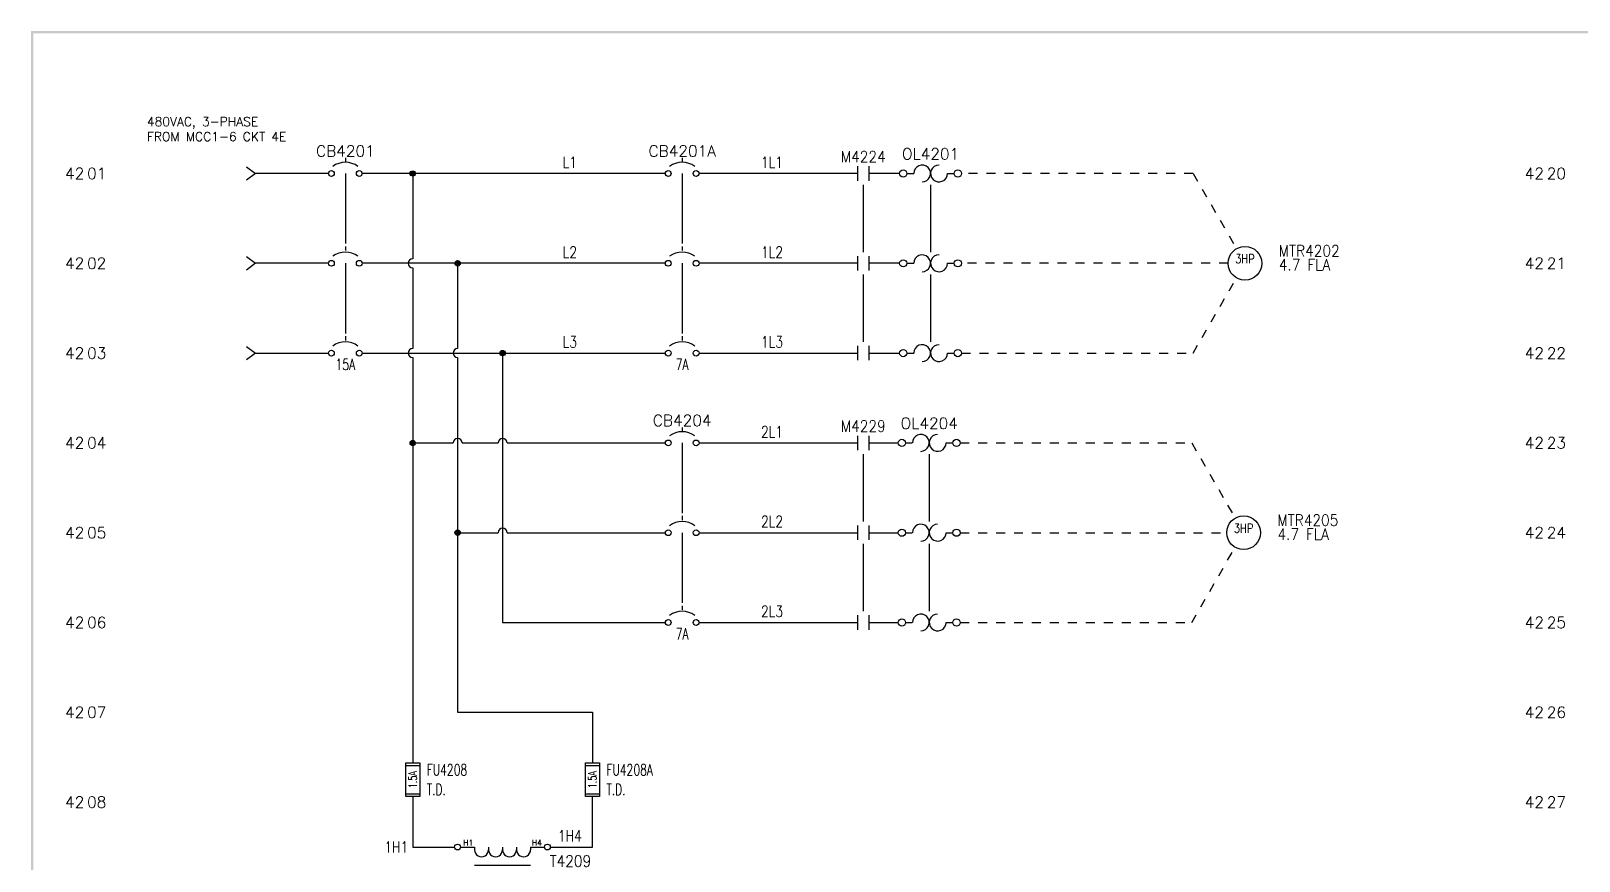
# Model space of a CAD drawing. Header units: inches. Extents: x -0.1 to 33.9, y -0.2 to 22.6.
# Drawn here: x 0 to 17.23, y 13.34 to 22.59 of the extents above; entities that cross this region are included whole.
import ezdxf
from ezdxf.enums import TextEntityAlignment as Align

# ---------------------------------------------------------------- set-up
doc = ezdxf.new("R2010")
doc.units = ezdxf.units.IN
doc.header["$LTSCALE"] = 0.5
doc.header["$MEASUREMENT"] = 0
doc.linetypes.add('HIDDEN2', pattern=[0.1875, 0.125, -0.0625])
for name, color, linetype in [('BRN_', 7, 'Continuous'), ('DESC', 150, 'Continuous'), ('GRY_', 7, 'Continuous'), ('LINK', 9, 'Continuous'), ('MISC', 7, 'Continuous'), ('SYMS', 7, 'Continuous'), ('TAGS', 150, 'Continuous'), ('TERMS', 123, 'Continuous'), ('WIREFIXED', 7, 'Continuous'), ('WIRES', 7, 'Continuous')]:
    doc.layers.add(name, color=color, linetype=linetype)
doc.styles.get("Standard").update_dxf_attribs({"font": 'romans.shx'})
doc.styles.add('WD', font='romans.shx')

# ---------------------------------------------------------------- blocks, each defined once
blk = doc.blocks.new('S&L Title Block V2')
at = {"color": 2}
for points in [[(0, 22.587), (0.025, 22.562), (33.9, 22.587), (33.875, 22.562)], [(0, 0), (0.025, 0.025), (0, 22.587), (0.025, 22.562)]]:
    blk.add_trace(points, dxfattribs=at)
for tag, height, p in [('TITLE#1', 0.15, (31.11, 1.739)), ('TITLE#2', 0.1, (31.129, 1.58))]:
    blk.add_attdef(tag, text='', height=height).set_placement(p, align=Align.CENTER)
for tag, p, height in [('DRAWNBY', (28.968, 0.735), 0.1), ('SCALE', (30.644, 0.731), 0.1), ('CHKBY', (28.975, 0.429), 0.1), ('DATE', (30.653, 0.449), 0.1), ('SH#', (32.993, 0.197), 0.125)]:
    blk.add_attdef(tag, p, '', height=height)
blk.add_attdef('JOB#', text='', height=0.125).set_placement((32.83, 0.195), align=Align.RIGHT)
at = {"flags": 9}
blk.add_attdef('WD_TB', (0, 0), '', height=0.1, dxfattribs=at)
blk = doc.blocks.new('HMS21')
at = {"linetype": 'Continuous'}
for p, q in [((-0.062, 0.08), (-0.062, -0.08)), ((0.062, 0.08), (0.062, -0.08))]:
    blk.add_line(p, q, dxfattribs=at)
at = {"style": 'WD'}
for tag, width, p in [('INST', 0.7, (0, 0.451)), ('LOC', 0.7, (0, 0.281)), ('TAG2', 0.9, (0, 0.125)), ('DESC1', 0.7, (0, -0.454)), ('XREF', 0.7, (0, -0.297)), ('DESC2', 0.7, (0, -0.61)), ('DESC3', 0.7, (0, -0.766))]:
    blk.add_attdef(tag, text='', height=0.125, dxfattribs=dict(at, width=width)).set_placement(p, align=Align.CENTER)
for tag, p, height, flags in [('X4TERM01', (-0.062, 0), 0.0125, 1), ('X1TERM02', (0.062, 0), 0.0125, 1), ('FAMILY', (0.097, 0.053), 0.01, 9), ('CONTACT', (0.097, 0.036), 0.01, 1)]:
    blk.add_attdef(tag, p, '', height=height, dxfattribs=dict(at, flags=flags))
for tag, p in [('X2LINK', (0, 0.125)), ('X8LINK', (0, -0.125))]:
    blk.add_attdef(tag, p, '', height=0.01, dxfattribs=at)
at = {"linetype": 'Continuous', "style": 'WD', "flags": 8}
blk.add_attdef('TERM01', text='', height=0.125, dxfattribs=at).set_placement((-0.125, -0.031), align=Align.TOP_RIGHT)
blk.add_attdef('TERM02', text='', height=0.125, dxfattribs=at).set_placement((0.125, -0.031), align=Align.TOP_LEFT)
blk = doc.blocks.new('HMO13')
blk.add_circle((0, 0), 0.188)
at = {"style": 'WD'}
for tag, p, width in [('INST', (0.381, 0.403), 0.7), ('LOC', (0.381, 0.234), 0.7), ('TAG1', (0.375, 0.077), 0.9), ('DESC1', (0.376, -0.079), 0.9), ('DESC2', (0.376, -0.235), 0.9), ('DESC3', (0.376, -0.391), 0.9), ('RATING3', (0.375, -0.548), 0.8), ('RATING4', (0.375, -0.704), 0.8), ('WDTAGALT', (0.375, -0.875), 0.7)]:
    blk.add_attdef(tag, p, '', height=0.125, dxfattribs=dict(at, width=width))
at = {"style": 'WD', "flags": 1}
for tag, p in [('X0TERM01', (-0.094, 0.162)), ('X4TERM02', (-0.188, 0)), ('X0TERM03', (-0.094, -0.162)), ('X0TERM04', (0.133, -0.133))]:
    blk.add_attdef(tag, p, '', height=0.0125, dxfattribs=at)
at = {"style": 'WD', "flags": 9}
blk.add_attdef('FAMILY', text='', height=0.01, dxfattribs=at).set_placement((-0.005, 0.17), align=Align.CENTER)
at = {"style": 'WD', "width": 0.8}
blk.add_attdef('RATING1', text='', height=0.1, dxfattribs=at).set_placement((0, 0), align=Align.CENTER)
at = {"linetype": 'Continuous', "style": 'WD', "flags": 9}
blk.add_attdef('ASSYCODE', text='', height=0.01, dxfattribs=at).set_placement((0, 0.125), align=Align.CENTER)
at = {"linetype": 'Continuous', "style": 'WD', "flags": 1}
for tag, p in [('MFG', (0, 0.14)), ('CAT', (0, 0.159))]:
    blk.add_attdef(tag, text='', height=0.01, dxfattribs=at).set_placement(p, align=Align.MIDDLE)
at = {"style": 'WD', "width": 0.8}
blk.add_attdef('RATING2', text='', height=0.1, dxfattribs=at).set_placement((0, -0.031), align=Align.TOP_CENTER)
blk = doc.blocks.new('HOL1')
for p, q in [((-0.264, 0), (-0.188, 0)), ((0.188, 0), (0.264, 0))]:
    blk.add_line(p, q)
at = {"linetype": 'Continuous'}
for centre in [(-0.304, 0), (0.304, 0)]:
    blk.add_circle(centre, 0.04, dxfattribs=at)
for centre, start, end in [((-0.094, 0), 270.001, 180.002), ((0.094, 0), 90, 0.001)]:
    blk.add_arc(centre, 0.0938, start, end)
at = {"style": 'WD', "width": 0.7}
for tag, p in [('INST', (0, 0.795)), ('LOC', (0, 0.625)), ('DESC1', (0, 0.469)), ('DESC2', (0, 0.312)), ('RATING1', (0, -0.266))]:
    blk.add_attdef(tag, text='', height=0.125, dxfattribs=at).set_placement(p, align=Align.CENTER)
at = {"style": 'WD'}
blk.add_attdef('TAG1', text='', height=0.125, dxfattribs=at).set_placement((0, 0.156), align=Align.CENTER)
for tag, p, height, flags in [('X4TERM01', (-0.344, 0), 0.0125, 1), ('FAMILY', (0.205, 0.152), 0.01, 9), ('X1TERM02', (0.344, 0), 0.0125, 1)]:
    blk.add_attdef(tag, p, '', height=height, dxfattribs=dict(at, flags=flags))
for tag, p in [('X2LINK', (0, 0.125)), ('X8LINK', (0, -0.125))]:
    blk.add_attdef(tag, p, '', height=0.01, dxfattribs=at)
at = {"linetype": 'Continuous', "style": 'WD', "flags": 9}
for tag, p in [('ASSYCODE', (0.219, 0.062)), ('MFG', (0.228, 0.089)), ('CAT', (0.23, 0.108))]:
    blk.add_attdef(tag, text='', height=0.01, dxfattribs=at).set_placement(p, align=Align.CENTER)
at = {"linetype": 'Continuous', "style": 'WD', "flags": 8}
blk.add_attdef('TERM01', text='', height=0.125, dxfattribs=at).set_placement((-0.406, -0.031), align=Align.TOP_RIGHT)
blk.add_attdef('TERM02', text='', height=0.125, dxfattribs=at).set_placement((0.406, -0.031), align=Align.TOP_LEFT)
blk = doc.blocks.new('HOL2')
for p, q in [((-0.264, 0), (-0.188, 0)), ((0.188, 0), (0.264, 0))]:
    blk.add_line(p, q)
at = {"linetype": 'Continuous'}
for centre in [(-0.304, 0), (0.304, 0)]:
    blk.add_circle(centre, 0.04, dxfattribs=at)
for centre, start, end in [((-0.094, 0), 270.001, 180.002), ((0.094, 0), 90, 0.001)]:
    blk.add_arc(centre, 0.0938, start, end)
at = {"style": 'WD', "width": 0.7}
for tag, p in [('INST', (0, 0.81)), ('LOC', (0, 0.641)), ('DESC1', (0, 0.484)), ('DESC2', (0, 0.328))]:
    blk.add_attdef(tag, text='', height=0.125, dxfattribs=at).set_placement(p, align=Align.CENTER)
at = {"style": 'WD'}
blk.add_attdef('TAG2', text='', height=0.125, dxfattribs=at).set_placement((0, 0.172), align=Align.CENTER)
for tag, p, height, flags in [('X4TERM01', (-0.344, 0), 0.0125, 1), ('FAMILY', (0.205, 0.152), 0.01, 9), ('X1TERM02', (0.344, 0), 0.0125, 1)]:
    blk.add_attdef(tag, p, '', height=height, dxfattribs=dict(at, flags=flags))
for tag, p in [('X2LINK', (0, 0.125)), ('X8LINK', (0, -0.125))]:
    blk.add_attdef(tag, p, '', height=0.01, dxfattribs=at)
at = {"linetype": 'Continuous', "style": 'WD', "flags": 8}
blk.add_attdef('TERM01', text='', height=0.125, dxfattribs=at).set_placement((-0.406, -0.016), align=Align.TOP_RIGHT)
blk.add_attdef('TERM02', text='', height=0.125, dxfattribs=at).set_placement((0.406, -0.016), align=Align.TOP_LEFT)
blk = doc.blocks.new('WD_MLRH6')
at = {"style": 'WD'}
blk.add_attdef('SHEET', text='', height=0.125, dxfattribs=at).set_placement((-0.656, 0), align=Align.MIDDLE_RIGHT)
blk.add_attdef('RUNGFIRST', text='', height=0.125, dxfattribs=at).set_placement((-0.625, 0), align=Align.MIDDLE_LEFT)
at = {"style": 'WD', "flags": 1}
for tag, p in [('RUNGHORV', (-0.25, -0.127)), ('RUNGINC', (-0.25, -0.163)), ('WIRE-START', (-0.25, -0.356)), ('WIREMODE', (-0.25, -0.281)), ('RUNGDIST', (-0.25, -0.2)), ('RUNGCNT', (-0.25, -0.237)), ('WIREFMT', (-0.25, -0.321)), ('WIRE-GSUF', (-0.25, -0.396)), ('PH3SPACE', (-0.25, -0.437))]:
    blk.add_attdef(tag, text='', height=0.025, dxfattribs=at).set_placement(p, align=Align.RIGHT)
blk = doc.blocks.new('VFU1')
for p, q in [((-0.078, -0.188), (-0.078, 0.188)), ((-0.078, 0.188), (0.078, 0.188)), ((0.078, 0.188), (0.078, -0.188)), ((-0.078, 0.156), (0.078, 0.156)), ((-0.078, -0.156), (0.078, -0.156)), ((0.078, -0.188), (-0.078, -0.188))]:
    blk.add_line(p, q)
at = {"style": 'WD', "width": 0.7}
for tag, p in [('INST', (0.156, 0.359)), ('LOC', (0.156, 0.203)), ('TAG1', (0.156, 0.047)), ('DESC1', (0.156, -0.172)), ('DESC2', (0.156, -0.328)), ('DESC3', (0.156, -0.484))]:
    blk.add_attdef(tag, p, '', height=0.125, dxfattribs=at)
at = {"linetype": 'Continuous', "style": 'WD', "width": 0.7, "flags": 8}
blk.add_attdef('TERM01', text='', height=0.1, dxfattribs=at).set_placement((-0.055, 0.207), align=Align.RIGHT)
at = {"color": 7, "style": 'WD', "flags": 1}
for tag, p in [('X2TERM01', (0, 0.188)), ('X8TERM02', (0, -0.188))]:
    blk.add_attdef(tag, p, '', height=0.0109, dxfattribs=at)
at = {"color": 7, "style": 'WD'}
for tag, p in [('X4LINK', (-0.125, 0)), ('X1LINK', (0.141, 0))]:
    blk.add_attdef(tag, p, '', height=0.01, dxfattribs=at)
at = {"style": 'WD', "width": 0.7}
blk.add_attdef('RATING1', text='', height=0.0938, rotation=90, dxfattribs=at).set_placement((0, 0), align=Align.MIDDLE_CENTER)
at = {"linetype": 'Continuous', "style": 'WD', "flags": 9}
blk.add_attdef('ASSYCODE', text='', height=0.01, dxfattribs=at).set_placement((-0.098, -0.108), align=Align.CENTER)
at = {"style": 'WD', "flags": 9}
blk.add_attdef('FAMILY', text='', height=0.01, dxfattribs=at).set_placement((-0.08, -0.036), align=Align.RIGHT)
at = {"linetype": 'Continuous', "style": 'WD', "flags": 9}
for tag, p in [('MFG', (-0.08, -0.088)), ('CAT', (-0.08, -0.073))]:
    blk.add_attdef(tag, text='', height=0.01, dxfattribs=at).set_placement(p, align=Align.RIGHT)
at = {"linetype": 'Continuous', "style": 'WD', "width": 0.7, "flags": 8}
blk.add_attdef('TERM02', text='', height=0.1, dxfattribs=at).set_placement((-0.041, -0.213), align=Align.TOP_RIGHT)
blk = doc.blocks.new('HCB1')
blk.add_line((0, 0.173), (0, 0.126))
for centre in [(-0.155, 0), (0.155, 0)]:
    blk.add_circle(centre, 0.0322)
blk.add_arc((0, -0.109), 0.234, 53.1301, 126.8699)
at = {"style": 'WD', "width": 0.7}
for tag, p in [('INST', (0, 0.826)), ('LOC', (0, 0.656)), ('DESC1', (0, 0.5)), ('DESC2', (0, 0.344)), ('RATING1', (0, -0.188)), ('XREF', (0, -0.344))]:
    blk.add_attdef(tag, text='', height=0.125, dxfattribs=at).set_placement(p, align=Align.CENTER)
at = {"style": 'WD'}
blk.add_attdef('TAG1', text='', height=0.125, dxfattribs=at).set_placement((0, 0.188), align=Align.CENTER)
for tag, p in [('X2LINK', (0, 0.219)), ('X8LINK', (0, 0))]:
    blk.add_attdef(tag, p, '', height=0.01, dxfattribs=at)
for tag, p, height, flags in [('X4TERM01', (-0.188, 0), 0.0125, 1), ('X1TERM02', (0.188, 0), 0.0125, 1), ('FAMILY', (0.205, 0.152), 0.01, 9), ('CONTACT', (0.205, 0.133), 0.01, 9)]:
    blk.add_attdef(tag, p, '', height=height, dxfattribs=dict(at, flags=flags))
at = {"linetype": 'Continuous', "style": 'WD', "flags": 9}
for tag, p in [('ASSYCODE', (0.219, 0.062)), ('MFG', (0.228, 0.089)), ('CAT', (0.23, 0.108))]:
    blk.add_attdef(tag, text='', height=0.01, dxfattribs=at).set_placement(p, align=Align.CENTER)
at = {"linetype": 'Continuous', "style": 'WD', "flags": 8}
blk.add_attdef('TERM01', text='', height=0.125, dxfattribs=at).set_placement((-0.25, -0.031), align=Align.TOP_RIGHT)
blk.add_attdef('TERM02', text='', height=0.125, dxfattribs=at).set_placement((0.25, -0.031), align=Align.TOP_LEFT)
blk = doc.blocks.new('HCB2')
at = {"linetype": 'HIDDEN2'}
blk.add_line((0, 0.187), (0, 0.141), dxfattribs=at)
for centre in [(-0.155, 0), (0.155, 0)]:
    blk.add_circle(centre, 0.0322)
blk.add_arc((0, -0.109), 0.234, 53.1301, 126.8699)
at = {"style": 'WD', "width": 0.7}
for tag, p in [('INST', (0, 0.863)), ('LOC', (0, 0.693)), ('DESC1', (0, 0.537)), ('DESC2', (0, 0.38)), ('RATING1', (0, -0.188)), ('XREF', (0, -0.344))]:
    blk.add_attdef(tag, text='', height=0.125, dxfattribs=at).set_placement(p, align=Align.CENTER)
at = {"style": 'WD'}
blk.add_attdef('TAG2', text='', height=0.125, dxfattribs=at).set_placement((0, 0.224), align=Align.CENTER)
for tag, p in [('X2LINK', (0, 0.219)), ('X8LINK', (0, 0))]:
    blk.add_attdef(tag, p, '', height=0.01, dxfattribs=at)
for tag, p, height, flags in [('FAMILY', (0.054, 0.183), 0.01, 9), ('X4TERM01', (-0.188, 0), 0.0125, 1), ('CONTACT', (0.054, 0.159), 0.01, 9), ('X1TERM02', (0.188, 0), 0.0125, 1)]:
    blk.add_attdef(tag, p, '', height=height, dxfattribs=dict(at, flags=flags))
at = {"linetype": 'Continuous', "style": 'WD', "flags": 8}
blk.add_attdef('TERM01', text='', height=0.125, dxfattribs=at).set_placement((-0.25, -0.031), align=Align.TOP_RIGHT)
blk.add_attdef('TERM02', text='', height=0.125, dxfattribs=at).set_placement((0.25, -0.031), align=Align.TOP_LEFT)
blk = doc.blocks.new('HXF1')
for p, q in [((-0.469, 0), (-0.312, 0)), ((-0.312, 0), (-0.312, -0.031)), ((-0.156, 0), (-0.156, -0.031)), ((0, 0), (0, -0.031)), ((0.156, 0), (0.156, -0.031)), ((0.312, 0), (0.467, 0)), ((0.312, 0), (0.312, -0.031)), ((-0.312, -0.203), (0.312, -0.203)), ((-0.312, -0.297), (0.312, -0.297)), ((-0.469, -0.5), (-0.312, -0.5)), ((-0.312, -0.5), (-0.312, -0.469)), ((-0.156, -0.5), (-0.156, -0.469)), ((0, -0.5), (0, -0.469)), ((0.156, -0.5), (0.156, -0.469)), ((0.312, -0.5), (0.312, -0.469)), ((0.312, -0.5), (0.467, -0.5))]:
    blk.add_line(p, q)
for centre in [(-0.501, 0), (0.499, 0), (-0.501, -0.5), (0.499, -0.5)]:
    blk.add_circle(centre, 0.0322)
for centre, start, end in [((-0.234, -0.031), 180, 0.001), ((-0.078, -0.031), 180, 0.001), ((0.078, -0.031), 180, 0.001), ((0.234, -0.031), 180, 0.001), ((-0.234, -0.469), 0.001, 180.002), ((-0.078, -0.469), 0.001, 180.002), ((0.078, -0.469), 0.001, 180.002), ((0.234, -0.469), 0.001, 180.002)]:
    blk.add_arc(centre, 0.0781, start, end)
at = {"style": 'WD', "width": 0.7}
for tag, p in [('INST', (-0.591, 0.006)), ('LOC', (-0.591, -0.164)), ('DESC1', (-0.591, -0.32)), ('DESC2', (-0.591, -0.476))]:
    blk.add_attdef(tag, text='', height=0.125, dxfattribs=at).set_placement(p, align=Align.RIGHT)
at = {"linetype": 'Continuous', "style": 'WD', "flags": 8}
for tag, p in [('TERM03', (-0.031, 0.016)), ('TERM02', (0.438, 0.016))]:
    blk.add_attdef(tag, text='', height=0.125, dxfattribs=at).set_placement(p, align=Align.RIGHT)
at = {"style": 'WD'}
for tag, p, height, flags in [('X4TERM01', (-0.533, 0), 0.0125, 1), ('X2TERM01', (-0.501, 0.032), 0.0125, 1), ('X2TERM03', (0, 0.009), 0.0125, 1), ('X2TERM02', (0.499, 0.032), 0.0125, 1), ('X1TERM02', (0.531, 0), 0.0125, 1), ('FAMILY', (0.46, -0.247), 0.01, 9), ('X4TERM04', (-0.533, -0.5), 0.0125, 1), ('X8TERM06', (0, -0.507), 0.0125, 1), ('X1TERM05', (0.531, -0.5), 0.0125, 1), ('X8TERM04', (-0.501, -0.532), 0.0125, 1), ('X8TERM05', (0.499, -0.532), 0.0125, 1)]:
    blk.add_attdef(tag, p, '', height=height, dxfattribs=dict(at, flags=flags))
at = {"linetype": 'Continuous', "style": 'WD', "flags": 8}
blk.add_attdef('TERM01', (-0.438, 0.016), '', height=0.125, dxfattribs=at)
at = {"style": 'WD'}
blk.add_attdef('TAG1', (0.524, -0.219), '', height=0.125, dxfattribs=at)
at = {"linetype": 'Continuous', "style": 'WD', "flags": 9}
for tag, p in [('ASSYCODE', (0.487, -0.313)), ('MFG', (0.484, -0.295)), ('CAT', (0.485, -0.275))]:
    blk.add_attdef(tag, text='', height=0.01, dxfattribs=at).set_placement(p, align=Align.CENTER)
at = {"style": 'WD', "width": 0.7}
blk.add_attdef('RATING1', (0.556, -0.375), '', height=0.125, dxfattribs=at)
at = {"linetype": 'Continuous', "style": 'WD', "flags": 8}
for tag, p in [('TERM06', (-0.031, -0.516)), ('TERM05', (0.438, -0.516))]:
    blk.add_attdef(tag, text='', height=0.125, dxfattribs=at).set_placement(p, align=Align.TOP_RIGHT)
blk.add_attdef('TERM04', text='', height=0.125, dxfattribs=at).set_placement((-0.438, -0.516), align=Align.TOP_LEFT)
blk = doc.blocks.new('WDDOT')
for radius in [0.03, 0.0187, 0.00929]:
    blk.add_circle((0, 0), radius)
blk = doc.blocks.new('WD_WNH')
at = {"linetype": 'Continuous', "style": 'WD', "width": 0.8}
blk.add_attdef('WIRENO', text='', height=0.125, dxfattribs=at).set_placement((0, 0.062), align=Align.CENTER)
at = {"style": 'WD', "flags": 1}
for tag, p in [('W01USER', (0, 0.078)), ('W02USER', (0, 0.07)), ('W03USER', (0, 0.062)), ('W04USER', (0, 0.055)), ('W05USER', (0, 0.047)), ('W06USER', (0, 0.039)), ('W07USER', (0, 0.031)), ('W08USER', (0, 0.023)), ('W09USER', (0, 0.016)), ('W10USER', (0, 0.008))]:
    blk.add_attdef(tag, text='', height=0.005, dxfattribs=at).set_placement(p, align=Align.CENTER)
blk = doc.blocks.new('HA1X3Y')
for p, q in [((-0.1, 0.075), (0, 0)), ((0, 0), (-0.1, -0.075))]:
    blk.add_line(p, q)
at = {"style": 'WD', "width": 0.9}
blk.add_attdef('DESC1', text='', height=0.125, dxfattribs=at).set_placement((-0.15, 0.2656), align=Align.RIGHT)
blk.add_attdef('DESC2', text='', height=0.125, dxfattribs=at).set_placement((-0.15, 0.2), align=Align.TOP_RIGHT)
at = {"style": 'WD', "flags": 1}
blk.add_attdef('X1TERM01', (0, 0), '', height=0.01, dxfattribs=at)
blk = doc.blocks.new('WD_WNV')
at = {"linetype": 'Continuous', "style": 'WD', "width": 0.8}
blk.add_attdef('WIRENO', text='', height=0.125, dxfattribs=at).set_placement((-0.05, 0), align=Align.MIDDLE_RIGHT)
at = {"style": 'WD', "flags": 1}
for tag, p in [('W01USER', (-0.062, 0.094)), ('W02USER', (-0.062, 0.086)), ('W03USER', (-0.062, 0.078)), ('W04USER', (-0.062, 0.07)), ('W05USER', (-0.062, 0.062)), ('W06USER', (-0.062, 0.055)), ('W07USER', (-0.062, 0.047)), ('W08USER', (-0.062, 0.039)), ('W09USER', (-0.062, 0.031)), ('W10USER', (-0.062, 0.023))]:
    blk.add_attdef(tag, text='', height=0.005, dxfattribs=at).set_placement(p, align=Align.CENTER)

msp = doc.modelspace()

# ---------------------------------------------------------------- linework, layer by layer
at = {"layer": 'BRN_', "linetype": 'HIDDEN2'}
msp.add_line((12.938, 21), (13.421, 20.162), dxfattribs=at)
at = {"layer": 'GRY_', "linetype": 'HIDDEN2'}
msp.add_line((12.938, 19), (13.421, 19.838), dxfattribs=at)
at = {"layer": 'LINK'}
for points in [[(3.5, 21), (3.5, 20.219)], [(7.25, 21), (7.25, 20.219)], [(9.265, 20.875), (9.265, 20.125)], [(10.015, 20.875), (10.015, 20.125)], [(3.5, 20), (3.5, 19.219)], [(7.25, 20), (7.25, 19.219)], [(9.265, 19.875), (9.265, 19.125)], [(10.015, 19.875), (10.015, 19.125)], [(7.25, 18), (7.25, 17.219)], [(9.265, 17.875), (9.265, 17.125)], [(10, 17.875), (10, 17.125)], [(7.25, 17), (7.25, 16.219)], [(9.265, 16.875), (9.265, 16.125)], [(10, 16.875), (10, 16.125)]]:
    msp.add_lwpolyline(points, dxfattribs=at)
at = {"layer": 'WIRES'}
for p, q in [((3.312, 21), (2.5, 21)), ((7.062, 21), (3.688, 21)), ((4.25, 21), (4.25, 20.05)), ((9.203, 21), (7.438, 21)), ((9.671, 21), (9.328, 21)), ((3.312, 20), (2.5, 20)), ((7.062, 20), (3.688, 20)), ((4.75, 20), (4.75, 19.05)), ((9.203, 20), (7.438, 20)), ((9.671, 20), (9.328, 20)), ((4.25, 19.95), (4.25, 19.05)), ((2.5, 19), (3.312, 19)), ((3.688, 19), (7.062, 19)), ((5.25, 19), (5.25, 16)), ((7.438, 19), (9.203, 19)), ((9.328, 19), (9.671, 19)), ((4.25, 18.95), (4.25, 14.438)), ((4.75, 18.95), (4.75, 17)), ((4.25, 18), (4.7, 18)), ((4.8, 18), (5.2, 18)), ((5.3, 18), (7.062, 18)), ((7.438, 18), (9.203, 18)), ((9.328, 18), (9.656, 18)), ((4.75, 17), (5.2, 17)), ((4.75, 17), (4.75, 15)), ((5.3, 17), (7.062, 17)), ((7.438, 17), (9.203, 17)), ((9.328, 17), (9.656, 17)), ((5.25, 16), (7.062, 16)), ((7.438, 16), (9.203, 16)), ((9.328, 16), (9.656, 16)), ((4.75, 15), (6.25, 15)), ((6.25, 15), (6.25, 14.438)), ((4.25, 14.062), (4.25, 13.5)), ((6.25, 13.5), (6.25, 14.062)), ((4.25, 13.5), (4.717, 13.5)), ((5.781, 13.5), (6.25, 13.5))]:
    msp.add_line(p, q, dxfattribs=at)
at = {"layer": 'WIRES', "linetype": 'HIDDEN2'}
for p, q in [((12.938, 21), (10.359, 21)), ((13.328, 20), (10.359, 20)), ((10.359, 19), (12.938, 19)), ((10.344, 18), (12.923, 18)), ((12.923, 18), (13.406, 17.162)), ((10.344, 17), (13.312, 17)), ((12.923, 16), (13.406, 16.838)), ((10.344, 16), (12.923, 16))]:
    msp.add_line(p, q, dxfattribs=at)
at = {"layer": 'WIRES'}
for centre, start, end in [((4.25, 20), 90, 270), ((4.25, 19), 90, 270), ((4.75, 19), 90, 270), ((4.75, 18), 0, 180), ((5.25, 18), 0, 180), ((5.25, 17), 0, 180)]:
    msp.add_arc(centre, 0.05, start, end, dxfattribs=at)

# ---------------------------------------------------------------- block references
msp.add_blockref('S&L Title Block V2', (0, 0))
for p, values in [((1.25, 21), {'RUNGFIRST': '01', 'SHEET': '42'}), ((17.5, 21), {'RUNGFIRST': '20', 'SHEET': '42'})]:
    msp.add_blockref('WD_MLRH6', p).add_auto_attribs(values)
at = {"layer": 'SYMS'}
ref = msp.add_blockref('HCB1', (3.5, 21), dxfattribs=at)
ref.add_attrib('TAG1', 'CB4201', dxfattribs={"layer": 'TAGS', "height": 0.125, "style": 'WD'}).set_placement((3.5, 21.188), align=Align.CENTER)
ref = msp.add_blockref('HCB1', (7.25, 21), dxfattribs=at)
ref.add_attrib('TAG1', 'CB4201A', dxfattribs={"layer": 'TAGS', "height": 0.125, "style": 'WD'}).set_placement((7.25, 21.188), align=Align.CENTER)
ref = msp.add_blockref('HMS21', (9.265, 21), dxfattribs=at)
ref.add_attrib('TAG2', 'M4224', dxfattribs={"layer": 'TAGS', "height": 0.125, "style": 'WD', "width": 0.9}).set_placement((9.265, 21.125), align=Align.CENTER)
ref = msp.add_blockref('HOL1', (10.015, 21), dxfattribs=at)
ref.add_attrib('TAG1', 'OL4201', dxfattribs={"layer": 'TAGS', "height": 0.125, "style": 'WD'}).set_placement((10.015, 21.156), align=Align.CENTER)
for name, p in [('HA1X3Y', (2.5, 21)), ('WDDOT', (4.25, 21)), ('HCB2', (3.5, 20)), ('HCB2', (7.25, 20)), ('HA1X3Y', (2.5, 20)), ('WDDOT', (4.75, 20)), ('HMS21', (9.265, 20)), ('HOL2', (10.015, 20)), ('HA1X3Y', (2.5, 19)), ('WDDOT', (5.25, 19)), ('HMS21', (9.265, 19)), ('HOL2', (10.015, 19)), ('WDDOT', (4.25, 18)), ('HCB2', (7.25, 17)), ('HMS21', (9.265, 17)), ('HOL2', (10, 17)), ('WDDOT', (4.75, 17)), ('HMS21', (9.265, 16)), ('HOL2', (10, 16))]:
    msp.add_blockref(name, p, dxfattribs=at)
ref = msp.add_blockref('HMO13', (13.515, 20), dxfattribs=at)
ref.add_attrib('RATING1', '3HP', dxfattribs={"layer": 'MISC', "height": 0.1, "style": 'WD', "width": 0.8}).set_placement((13.515, 20), align=Align.CENTER)
ref.add_attrib('DESC1', '4.7 FLA', (13.891, 19.921), dxfattribs={"layer": 'DESC', "height": 0.125, "style": 'WD', "width": 0.9})
ref.add_attrib('TAG1', 'MTR4202', (13.89, 20.077), dxfattribs={"layer": 'TAGS', "height": 0.125, "style": 'WD', "width": 0.9})
ref = msp.add_blockref('HCB2', (3.5, 19), dxfattribs=at)
ref.add_attrib('RATING1', '15A', dxfattribs={"layer": 'MISC', "height": 0.125, "style": 'WD', "width": 0.7}).set_placement((3.5, 18.812), align=Align.CENTER)
ref = msp.add_blockref('HCB2', (7.25, 19), dxfattribs=at)
ref.add_attrib('RATING1', '7A', dxfattribs={"layer": 'MISC', "height": 0.125, "style": 'WD', "width": 0.7}).set_placement((7.25, 18.812), align=Align.CENTER)
ref = msp.add_blockref('HCB1', (7.25, 18), dxfattribs=at)
ref.add_attrib('TAG1', 'CB4204', dxfattribs={"layer": 'TAGS', "height": 0.125, "style": 'WD'}).set_placement((7.25, 18.188), align=Align.CENTER)
ref = msp.add_blockref('HOL1', (10, 18), dxfattribs=at)
ref.add_attrib('TAG1', 'OL4204', dxfattribs={"layer": 'TAGS', "height": 0.125, "style": 'WD'}).set_placement((10, 18.156), align=Align.CENTER)
ref = msp.add_blockref('HMS21', (9.265, 18), dxfattribs=at)
ref.add_attrib('TAG2', 'M4229', dxfattribs={"layer": 'TAGS', "height": 0.125, "style": 'WD', "width": 0.9}).set_placement((9.265, 18.125), align=Align.CENTER)
ref = msp.add_blockref('HMO13', (13.5, 17), dxfattribs=at)
ref.add_attrib('RATING1', '3HP', dxfattribs={"layer": 'MISC', "height": 0.1, "style": 'WD', "width": 0.8}).set_placement((13.5, 17), align=Align.CENTER)
ref.add_attrib('DESC1', '4.7 FLA', (13.876, 16.921), dxfattribs={"layer": 'DESC', "height": 0.125, "style": 'WD', "width": 0.9})
ref.add_attrib('TAG1', 'MTR4205', (13.875, 17.077), dxfattribs={"layer": 'TAGS', "height": 0.125, "style": 'WD', "width": 0.9})
ref = msp.add_blockref('HCB2', (7.25, 16), dxfattribs=at)
ref.add_attrib('RATING1', '7A', dxfattribs={"layer": 'MISC', "height": 0.125, "style": 'WD', "width": 0.7}).set_placement((7.25, 15.812), align=Align.CENTER)
ref = msp.add_blockref('VFU1', (4.25, 14.25), dxfattribs=at)
ref.add_attrib('DESC1', 'T.D.', (4.406, 14.078), dxfattribs={"layer": 'DESC', "height": 0.125, "style": 'WD', "width": 0.7})
ref.add_attrib('TAG1', 'FU4208', (4.406, 14.297), dxfattribs={"layer": 'TAGS', "height": 0.125, "style": 'WD', "width": 0.7})
ref.add_attrib('RATING1', '1.5A', dxfattribs={"layer": 'MISC', "height": 0.0938, "rotation": 90, "style": 'WD', "width": 0.7}).set_placement((4.25, 14.25), align=Align.MIDDLE_CENTER)
ref = msp.add_blockref('VFU1', (6.25, 14.25), dxfattribs=at)
ref.add_attrib('DESC1', 'T.D.', (6.406, 14.078), dxfattribs={"layer": 'DESC', "height": 0.125, "style": 'WD', "width": 0.7})
ref.add_attrib('TAG1', 'FU4208A', (6.406, 14.297), dxfattribs={"layer": 'TAGS', "height": 0.125, "style": 'WD', "width": 0.7})
ref.add_attrib('RATING1', '1.5A', dxfattribs={"layer": 'MISC', "height": 0.0938, "rotation": 90, "style": 'WD', "width": 0.7}).set_placement((6.25, 14.25), align=Align.MIDDLE_CENTER)
ref = msp.add_blockref('HXF1', (5.25, 13.5), dxfattribs=at)
ref.add_attrib('TERM04', 'X1', dxfattribs={"layer": 'TERMS', "linetype": 'Continuous', "height": 0.0625, "style": 'WD', "flags": 8}).set_placement((4.812, 12.984), align=Align.TOP_LEFT)
ref.add_attrib('TERM05', 'X2', dxfattribs={"layer": 'TERMS', "linetype": 'Continuous', "height": 0.0625, "style": 'WD', "flags": 8}).set_placement((5.688, 12.984), align=Align.TOP_RIGHT)
ref.add_attrib('TAG1', 'T4209', (5.774, 13.281), dxfattribs={"layer": 'TAGS', "height": 0.125, "style": 'WD', "width": 0.9})
ref.add_attrib('DESC1', '480/120VAC', dxfattribs={"layer": 'DESC', "height": 0.125, "style": 'WD', "width": 0.7}).set_placement((5.287, 12.68), align=Align.CENTER)
ref.add_attrib('DESC2', '150VA', dxfattribs={"layer": 'DESC', "height": 0.125, "style": 'WD', "width": 0.7}).set_placement((5.287, 12.524), align=Align.CENTER)
ref.add_attrib('TERM02', 'H4', dxfattribs={"layer": 'TERMS', "linetype": 'Continuous', "height": 0.0625, "style": 'WD', "flags": 8}).set_placement((5.688, 13.516), align=Align.RIGHT)
ref.add_attrib('TERM01', 'H1', (4.812, 13.516), dxfattribs={"layer": 'TERMS', "linetype": 'Continuous', "height": 0.0625, "style": 'WD', "flags": 8})
at = {"layer": 'WIREFIXED'}
ref = msp.add_blockref('WD_WNH', (6, 21), dxfattribs=at)
ref.add_attrib('WIRENOF', 'L1', dxfattribs={"linetype": 'Continuous', "height": 0.125, "style": 'WD', "width": 0.8}).set_placement((6, 21.062), align=Align.CENTER)
ref = msp.add_blockref('WD_WNH', (8.25, 21), dxfattribs=at)
ref.add_attrib('WIRENOF', '1L1', dxfattribs={"linetype": 'Continuous', "height": 0.125, "style": 'WD', "width": 0.8}).set_placement((8.25, 21.062), align=Align.CENTER)
ref = msp.add_blockref('WD_WNH', (6, 20), dxfattribs=at)
ref.add_attrib('WIRENOF', 'L2', dxfattribs={"linetype": 'Continuous', "height": 0.125, "style": 'WD', "width": 0.8}).set_placement((6, 20.062), align=Align.CENTER)
ref = msp.add_blockref('WD_WNH', (8.25, 20), dxfattribs=at)
ref.add_attrib('WIRENOF', '1L2', dxfattribs={"linetype": 'Continuous', "height": 0.125, "style": 'WD', "width": 0.8}).set_placement((8.25, 20.062), align=Align.CENTER)
ref = msp.add_blockref('WD_WNH', (6, 19), dxfattribs=at)
ref.add_attrib('WIRENOF', 'L3', dxfattribs={"linetype": 'Continuous', "height": 0.125, "style": 'WD', "width": 0.8}).set_placement((6, 19.062), align=Align.CENTER)
ref = msp.add_blockref('WD_WNH', (8.25, 19), dxfattribs=at)
ref.add_attrib('WIRENOF', '1L3', dxfattribs={"linetype": 'Continuous', "height": 0.125, "style": 'WD', "width": 0.8}).set_placement((8.25, 19.062), align=Align.CENTER)
ref = msp.add_blockref('WD_WNH', (8.25, 18), dxfattribs=at)
ref.add_attrib('WIRENOF', '2L1', dxfattribs={"linetype": 'Continuous', "height": 0.125, "style": 'WD', "width": 0.8}).set_placement((8.25, 18.062), align=Align.CENTER)
ref = msp.add_blockref('WD_WNH', (8.25, 17), dxfattribs=at)
ref.add_attrib('WIRENOF', '2L2', dxfattribs={"linetype": 'Continuous', "height": 0.125, "style": 'WD', "width": 0.8}).set_placement((8.25, 17.062), align=Align.CENTER)
ref = msp.add_blockref('WD_WNH', (8.25, 16), dxfattribs=at)
ref.add_attrib('WIRENOF', '2L3', dxfattribs={"linetype": 'Continuous', "height": 0.125, "style": 'WD', "width": 0.8}).set_placement((8.25, 16.062), align=Align.CENTER)
ref = msp.add_blockref('WD_WNH', (6, 13.5), dxfattribs=at)
ref.add_attrib('WIRENOF', '1H4', dxfattribs={"linetype": 'Continuous', "height": 0.125, "style": 'WD', "width": 0.8}).set_placement((6, 13.562), align=Align.CENTER)
ref = msp.add_blockref('WD_WNV', (4.25, 13.5), dxfattribs=at)
ref.add_attrib('WIRENOF', '1H1', dxfattribs={"linetype": 'Continuous', "height": 0.125, "style": 'WD', "width": 0.8}).set_placement((4.2, 13.5), align=Align.MIDDLE_RIGHT)

# ---------------------------------------------------------------- texts
at = {"style": 'WD'}
for p in [(0.594, 20), (16.844, 20), (0.594, 19), (16.844, 19), (0.594, 18), (16.844, 18), (0.594, 17), (16.844, 17), (0.594, 16), (16.844, 16), (0.594, 15), (16.844, 15), (0.594, 14), (16.844, 14)]:
    msp.add_text('42', height=0.125, dxfattribs=at).set_placement(p, align=Align.MIDDLE_RIGHT)
for s, p in [('02', (0.625, 20)), ('21', (16.875, 20)), ('03', (0.625, 19)), ('22', (16.875, 19)), ('04', (0.625, 18)), ('23', (16.875, 18)), ('05', (0.625, 17)), ('24', (16.875, 17)), ('06', (0.625, 16)), ('25', (16.875, 16)), ('07', (0.625, 15)), ('26', (16.875, 15)), ('08', (0.625, 14)), ('27', (16.875, 14))]:
    msp.add_text(s, height=0.125, dxfattribs=at).set_placement(p, align=Align.MIDDLE_LEFT)
at = {"layer": 'SYMS', "insert": (1.291, 21.628), "char_height": 0.1, "attachment_point": 1}
msp.add_mtext_dynamic_manual_height_columns('480VAC, 3-PHASE\\PFROM MCC1-6 CKT 4E', width=1.87987, gutter_width=0.5, heights=[0], dxfattribs=at)

doc.saveas('drawing.dxf')
